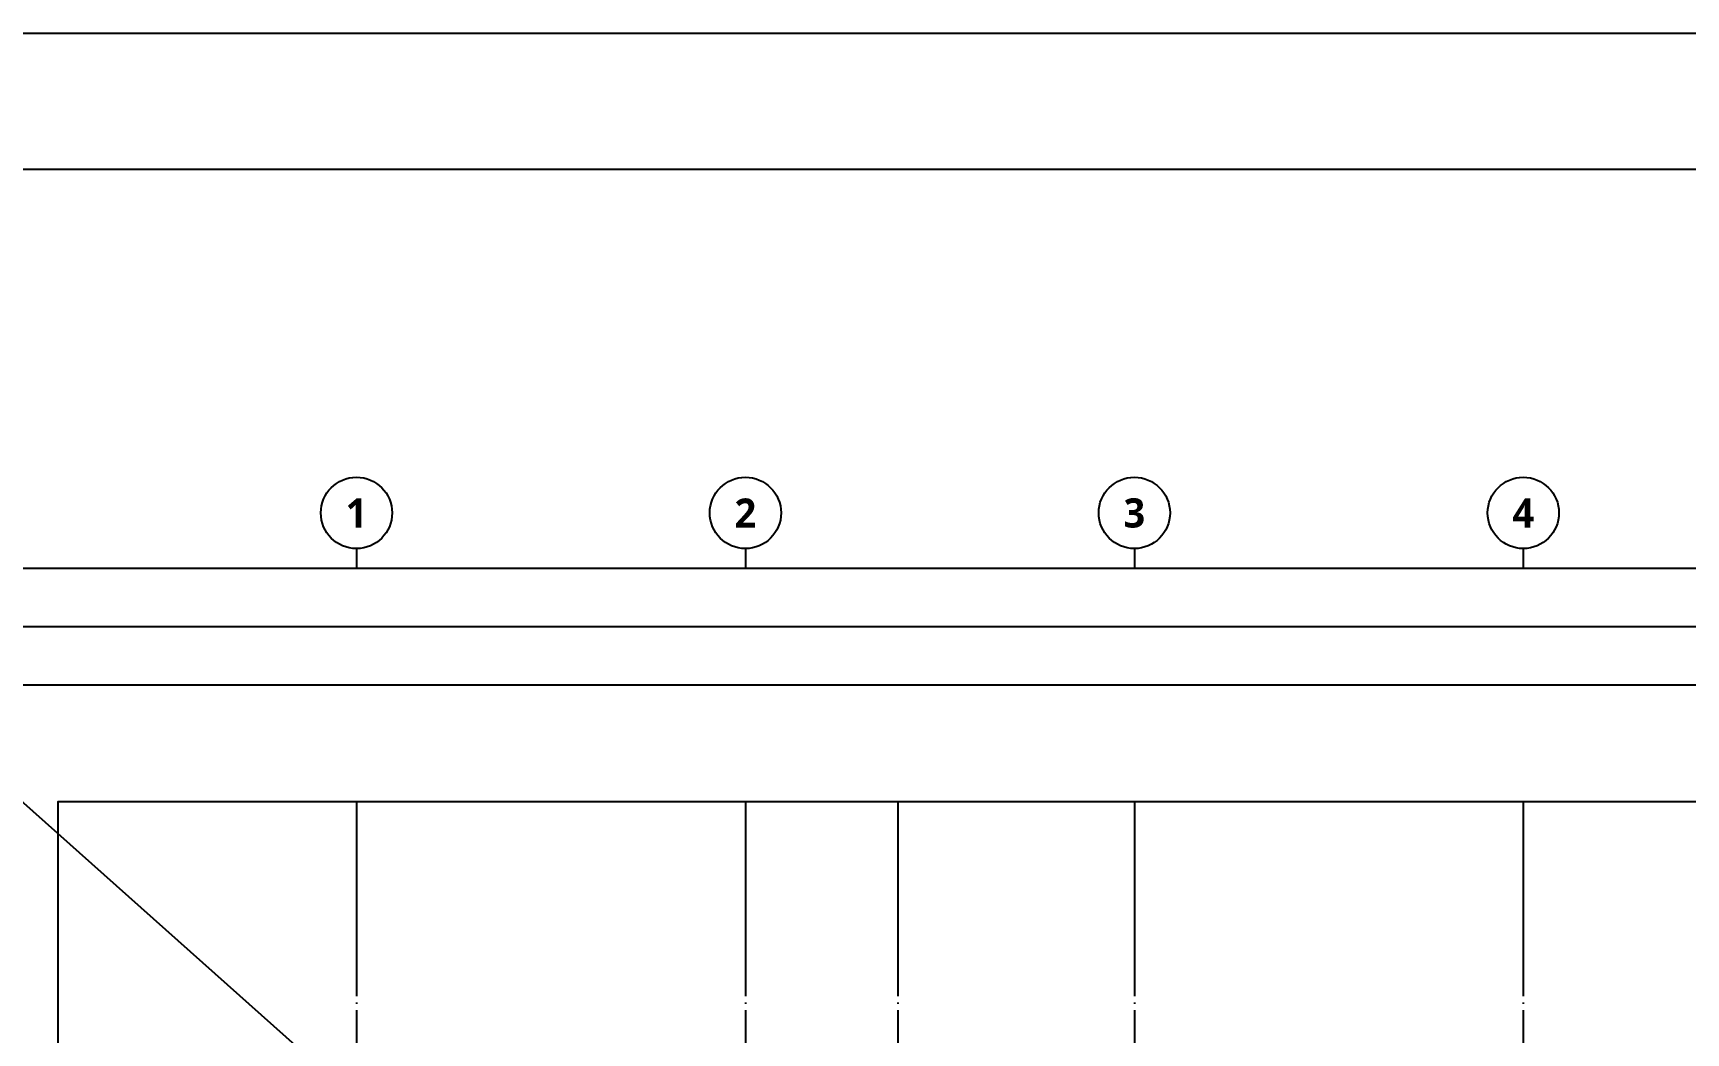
# Model space of a CAD drawing. Header units: millimetres. Extents: x -734060 to 504600, y -7739 to 118800.
# Drawn here: x -136679 to -85682, y 87962 to 118800 of the extents above; entities that cross this region are included whole.
import ezdxf
from ezdxf.enums import TextEntityAlignment as Align

# ---------------------------------------------------------------- set-up
doc = ezdxf.new("R2010")
doc.units = ezdxf.units.MM
doc.header["$LTSCALE"] = 200
doc.linetypes.add('CEN-GAUN', pattern=[32.2, 30, -1, 0.2, -1])
doc.layers.get('DEFPOINTS').update_dxf_attribs({"color": 137})
for name, color, linetype in [('CEN', 1, 'CEN-GAUN'), ('GYP. BOARD', 42, 'Continuous'), ('HAT-INS', 250, 'Continuous'), ('WALL-D', 3, 'Continuous')]:
    doc.layers.add(name, color=color, linetype=linetype)
doc.styles.add('스타일2', font='malgunbd.ttf')

# ---------------------------------------------------------------- blocks, each defined once
blk = doc.blocks.new('X-CEN')
at = {"layer": 'CEN'}
for p, q in [((0, 9200), (0, -53000)), ((12000, 9200), (12000, -53000)), ((16700, 9200), (16700, -53000)), ((24000, 9200), (24000, -53000)), ((36000, 9200), (36000, -53000))]:
    blk.add_line(p, q, dxfattribs=at)
blk = doc.blocks.new('sheet-line')
at = {"layer": 'DEFPOINTS'}
blk.add_lwpolyline([(168200, -356400), (0, -356400), (0, -237600), (168200, -237600)], close=True, dxfattribs=at)
blk = doc.blocks.new('DEF-AXIS')
blk.add_line((0, 600), (0, 0))
blk.add_circle((0, 1700), 1100)
at = {"style": '스타일2'}
blk.add_attdef('X', text='', height=900, dxfattribs=at).set_placement((0, 1700), align=Align.MIDDLE)
blk = doc.blocks.new('def-sym')
at = {"layer": 'DEFPOINTS'}
for p, values in [((0, 16400), {'X': '1'}), ((12000, 16400), {'X': '2'}), ((24000, 16400), {'X': '3'}), ((36000, 16400), {'X': '4'})]:
    blk.add_blockref('DEF-AXIS', p, dxfattribs=at).add_auto_attribs(values)

msp = doc.modelspace()

# ---------------------------------------------------------------- linework, layer by layer
at = {"layer": 'DEFPOINTS'}
msp.add_line((-126700, 85900), (-158900, 114600), dxfattribs=at)
for points in [[(-158900, 114600), (-21500, 114600), (-21500, 4200), (-158900, 4200)], [(-43500, 25700), (-143100, 25700), (-143100, 102300), (-43500, 102300)], [(-45300, 27500), (-141300, 27500), (-141300, 100500), (-45300, 100500)], [(-47100, 29300), (-139500, 29300), (-139500, 98700), (-47100, 98700)], [(-50700, 32900), (-135900, 32900), (-135900, 95100), (-50700, 95100)]]:
    msp.add_lwpolyline(points, close=True, dxfattribs=at)

# ---------------------------------------------------------------- block references
at = {"layer": 'GYP. BOARD'}
msp.add_blockref('def-sym', (-126700, 85900), dxfattribs=at)
at = {"layer": 'HAT-INS'}
msp.add_blockref('X-CEN', (-126700, 85900), dxfattribs=at)
at = {"layer": 'WALL-D'}
msp.add_blockref('sheet-line', (-168200, 356400), dxfattribs=at)

doc.saveas('drawing.dxf')
